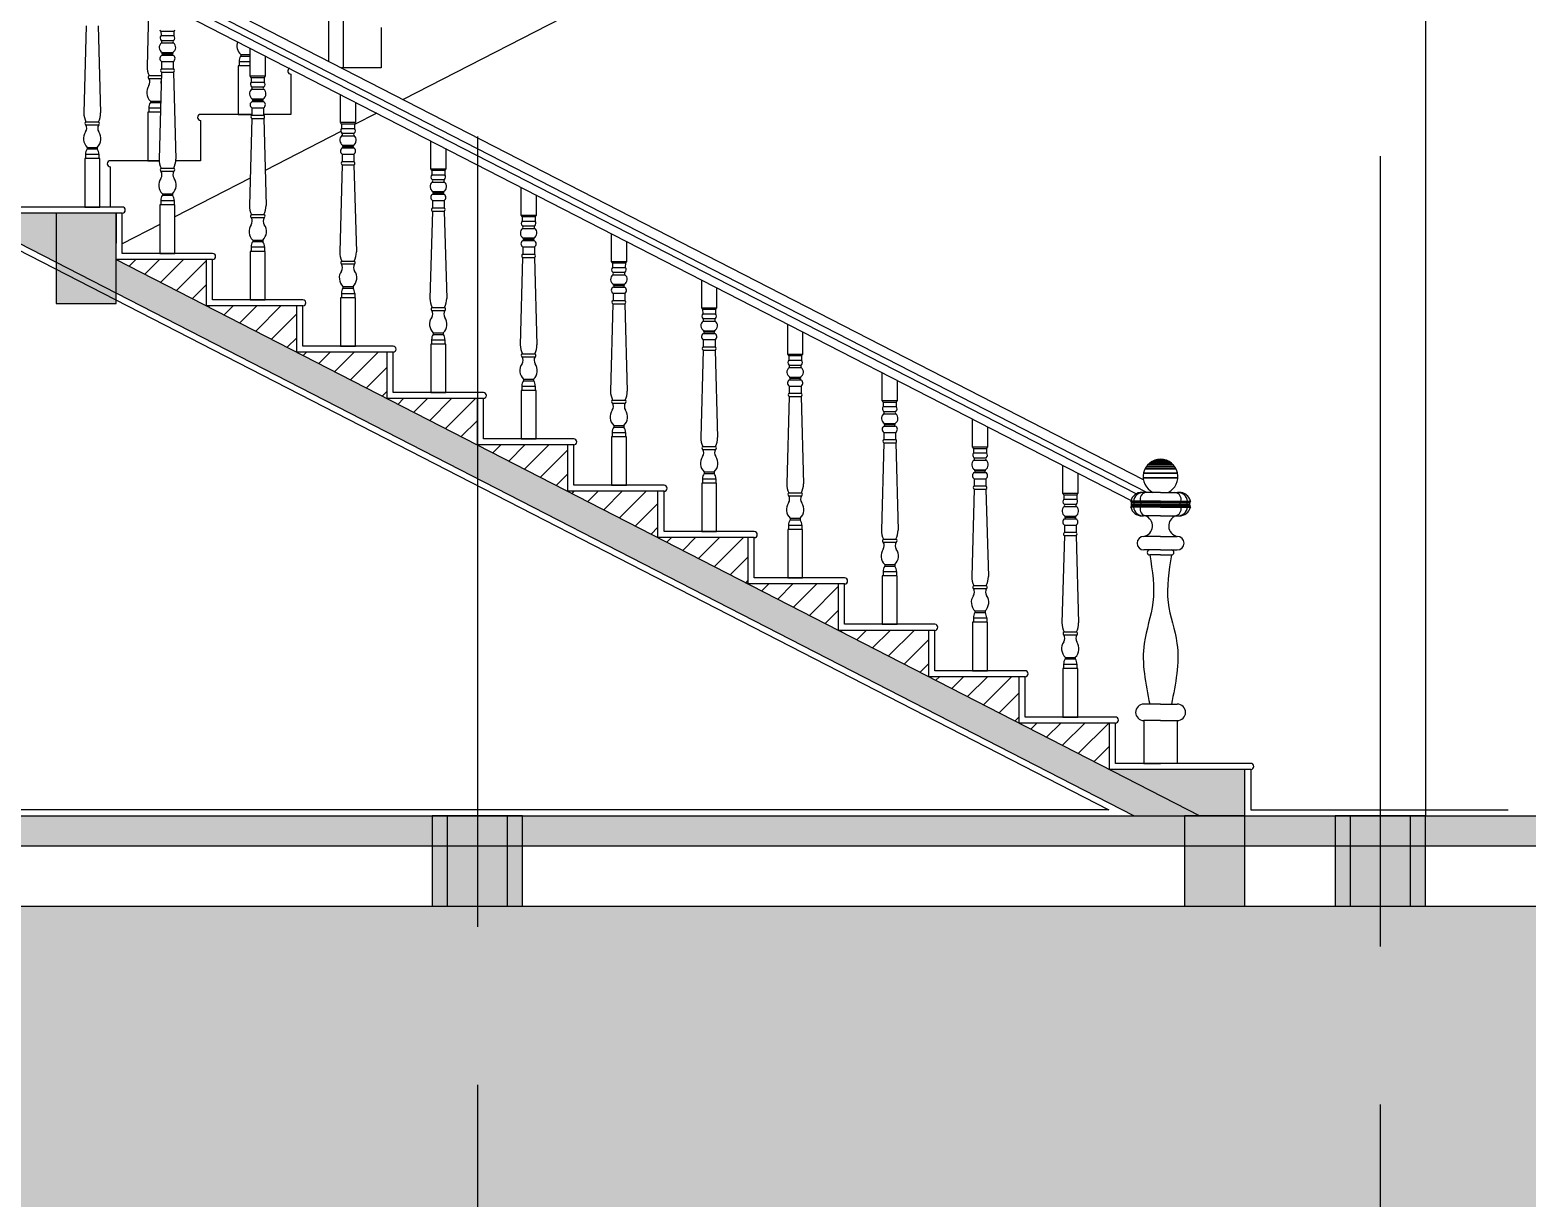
# Model space of a CAD drawing. Header units: inches. Extents: x 452443 to 881249, y 975131 to 1198310.
# Drawn here: x 748874 to 753848, y 1035241 to 1039121 of the extents above; entities that cross this region are included whole.
import ezdxf

# ---------------------------------------------------------------- set-up
doc = ezdxf.new("R2010")
doc.units = ezdxf.units.IN
doc.header["$LTSCALE"] = 3.5
doc.header["$MEASUREMENT"] = 0
doc.linetypes.add('CENTER', pattern=[2, 1.25, -0.25, 0.25, -0.25])
doc.linetypes.add('HIDDEN', pattern=[0.375, 0.25, -0.125])
for name, color, linetype in [('cot', 1, 'Continuous'), ('cotnha', 1, 'Continuous'), ('hatch', 4, 'Continuous'), ('HATCH47', 47, 'Continuous'), ('NCUAMANH', 32, 'Continuous'), ('Net thay', 140, 'Continuous'), ('Netcat', 5, 'Continuous'), ('Netthay_126', 126, 'Continuous'), ('NOI THAT', 42, 'Continuous'), ('Truc', 252, 'Continuous')]:
    doc.layers.add(name, color=color, linetype=linetype)

# ---------------------------------------------------------------- blocks, each defined once
blk = doc.blocks.new('dgrrrerertu6yu')
at = {"ltscale": 3}
blk.add_arc((-15.8, 565.3), 50, 295.8419, 244.1581, dxfattribs=at)
at = {"layer": 'HATCH47', "ltscale": 200}
for p, q in [((15.2, 604.6), (-46.7, 604.6)), ((-46.7, 604.6), (15.2, 604.6)), ((10.9, 607.6), (-42.5, 607.6)), ((-42.5, 607.6), (10.9, 607.6)), ((6.4, 610.2), (-37.9, 610.2)), ((-37.9, 610.2), (6.4, 610.2)), ((1.3, 612.3), (-32.9, 612.3)), ((-32.9, 612.3), (1.3, 612.3)), ((34.1, 561.8), (-65.7, 561.8)), ((-65.7, 561.8), (34.2, 561.8)), ((33.1, 575.9), (-64.6, 575.9)), ((-64.6, 575.9), (33.1, 575.9)), ((29.1, 587.5), (-60.6, 587.5)), ((-60.6, 587.5), (29.1, 587.5)), ((25.3, 593.9), (-56.8, 593.9)), ((-56.8, 593.9), (25.3, 593.9)), ((21.2, 599), (-52.7, 599)), ((-52.7, 599), (21.2, 599)), ((-15.8, 494.9), (-101.7, 494.9)), ((-15.8, 478), (-101.7, 478)), ((-15.8, 493.7), (-101, 493.7)), ((-15.8, 480.2), (-100.4, 480.2)), ((-15.8, 491.4), (-99.9, 491.4)), ((-15.8, 483.6), (-99.3, 483.6)), ((-15.8, 486.6), (-99, 486.6)), ((-15.8, 494.9), (70.2, 494.9)), ((-15.8, 493.7), (69.5, 493.7)), ((-15.8, 491.4), (68.3, 491.4)), ((-15.8, 486.6), (67.5, 486.6)), ((-15.8, 483.6), (67.8, 483.6)), ((-15.8, 480.2), (68.9, 480.2)), ((-15.8, 478), (70.2, 478))]:
    blk.add_line(p, q, dxfattribs=at)
at = {"layer": 'Netthay_126', "ltscale": 200}
for p, q in [((-15.8, 520.3), (-68.9, 520.3)), ((-15.8, 520.3), (37.4, 520.3)), ((-15.8, 452.5), (-68.9, 452.5)), ((-15.8, 452.5), (37.4, 452.5)), ((-15.8, 393.7), (-63.9, 393.7)), ((-15.8, 393.7), (32.3, 393.7)), ((-15.8, 354.8), (-63.9, 354.8)), ((-15.8, 354.8), (32.3, 354.8)), ((-15.8, 340.4), (-46.9, 340.4)), ((-15.8, 340.4), (15.4, 340.4)), ((-15.8, -88.6), (-63.9, -88.6)), ((-15.8, -88.6), (32.3, -88.6)), ((-15.8, -135.7), (-63.9, -135.7)), ((-63.9, -135.7), (-63.9, -258.8)), ((-15.8, -135.7), (32.3, -135.7)), ((32.3, -135.7), (32.3, -258.8)), ((-63.9, -258.8), (-15.8, -258.8)), ((32.3, -258.8), (-15.8, -258.8))]:
    blk.add_line(p, q, dxfattribs=at)
for centre, radius, start, end in [((-68.9, 486.4), 33.9, 90, 165.5225), ((-64.5, 490.8), 29.5, 90.8629, 171.9705), ((-55, 500.5), 19.9, 96.5647, 196.4694), ((23.4, 500.5), 19.9, 343.5306, 83.4353), ((32.9, 490.8), 29.5, 8.0295, 89.1371), ((37.4, 486.4), 33.9, 14.4775, 90), ((-113.4, 486.4), 14.4, 324.0483, 35.9517), ((-68.9, 486.4), 33.9, 194.4775, 270), ((-105.4, 486.4), 14.4, 324.0483, 35.9517), ((-64.5, 482.1), 29.5, 188.0295, 269.1371), ((-55, 472.3), 19.9, 163.5306, 263.4353), ((-85.7, 486.4), 14.4, 324.0483, 35.9517), ((23.4, 472.3), 19.9, 276.5647, 16.4694), ((32.9, 482.1), 29.5, 270.8629, 351.9705), ((37.4, 486.4), 33.9, 270, 345.5225), ((54.2, 486.4), 14.4, 144.0483, 215.9517), ((73.9, 486.4), 14.4, 144.0483, 215.9517), ((81.9, 486.4), 14.4, 144.0483, 215.9517), ((-69.5, 423.7), 30.5, 280.6187, 71.4336), ((38, 423.7), 30.5, 108.5664, 259.3813), ((-63.9, 374.2), 19.5, 90, 270), ((32.3, 374.2), 19.5, 270, 90), ((-46.9, 347.6), 7.17, 90, 270), ((15.4, 347.6), 7.17, 270, 90), ((-63.9, -112.1), 23.6, 90, 270), ((32.3, -112.1), 23.6, 270, 90)]:
    blk.add_arc(centre, radius, start, end, dxfattribs=at)
for points in [[(-46.9, 340.4), (-37.6, 203.9), (-62.9, 86.2), (-46.9, -88.6)], [(15.4, 340.4), (6.1, 203.9), (31.3, 86.2), (15.4, -88.6)]]:
    blk.add_spline(points, degree=3, dxfattribs=at)

msp = doc.modelspace()

# ---------------------------------------------------------------- hatches: boundary and pattern name
at = {"layer": 'cot'}
h = msp.add_hatch(color=256, dxfattribs=at)
h.dxf.hatch_style = 1
h.paths.add_polyline_path([(749160.5, 1049959.4), (747660.5, 1049959.4), (747660.5, 1049859.4), (748833.7, 1049859.4), (752760.5, 1047595), (752760.5, 1047710.4), (749160.5, 1049786.4)])
h.paths.add_polyline_path([(749160.5, 1045916.4), (748253.9, 1045916.4), (748253.9, 1045816.4), (748840.6, 1045816.4), (752760.5, 1044000.2), (752760.5, 1044110.4), (749160.5, 1045778.4)])
h.paths.add_polyline_path([(748253.9, 1045916.4), (747660.5, 1045916.4), (747660.5, 1045816.4), (748253.9, 1045816.4)])
h.paths.add_polyline_path([(749160.5, 1042316.4), (748513.6, 1042316.4), (748513.6, 1042216.4), (748840.6, 1042216.4), (752760.5, 1040400.2), (752760.5, 1040401.8), (752760.5, 1040510.4), (749160.5, 1042178.4)])
h.paths.add_polyline_path([(748513.6, 1042316.4), (747660.5, 1042316.4), (747660.5, 1042216.4), (748513.6, 1042216.4)])
h.paths.add_polyline_path([(749160.5, 1038512.4), (748253.9, 1038512.4), (748253.9, 1038412.4), (748836.3, 1038412.4), (752541.5, 1036510.4), (752760.5, 1036510.4), (749160.5, 1038358.4)])
h = msp.add_hatch(color=256, dxfattribs=at)
h.dxf.hatch_style = 1
h.paths.add_polyline_path([(749160.5, 1038512.4), (748960.5, 1038512.4), (748960.5, 1038212.4), (749160.5, 1038212.4)])
h = msp.add_hatch(color=256, dxfattribs=at)
h.dxf.hatch_style = 1
h.paths.add_polyline_path([(752910.5, 1036664.4), (752460.5, 1036664.4), (752760.5, 1036510.4), (752910.5, 1036510.4)])
h = msp.add_hatch(color=256, dxfattribs=at)
h.dxf.hatch_style = 1
h.paths.add_polyline_path([(752860.5, 1036510.4), (749260.5, 1036510.4), (749260.5, 1036410.4), (752860.5, 1036410.4)])
h.paths.add_polyline_path([(755360.5, 1036510.4), (752860.5, 1036510.4), (752860.5, 1036410.4), (755360.5, 1036410.4)])
h.paths.add_polyline_path([(759160.5, 1036510.4), (755360.5, 1036510.4), (755360.5, 1036410.4), (759160.5, 1036410.4)])
h.paths.add_polyline_path([(763060.5, 1036510.4), (759160.5, 1036510.4), (759160.5, 1036410.4), (763060.5, 1036410.4)])
h.paths.add_polyline_path([(766160.5, 1036510.4), (763060.5, 1036510.4), (763060.5, 1036410.4), (766160.5, 1036410.4)])
h.paths.add_polyline_path([(768860.5, 1036410.4), (768860.5, 1036510.4), (766160.5, 1036510.4), (766160.5, 1036410.4)])
h.paths.add_polyline_path([(747660.5, 1036510.4), (747660.5, 1036410.4), (749260.5, 1036410.4), (749260.5, 1036510.4)])
h = msp.add_hatch(color=256, dxfattribs=at)
h.dxf.hatch_style = 1
h.paths.add_polyline_path([(750510.5, 1036510.4), (750210.5, 1036510.4), (750210.5, 1036210.4), (750510.5, 1036210.4)])
h = msp.add_hatch(color=256, dxfattribs=at)
h.dxf.hatch_style = 1
h.paths.add_polyline_path([(750460.5, 1036510.4), (750260.5, 1036510.4), (750260.5, 1036210.4), (750460.5, 1036210.4)])
h = msp.add_hatch(color=256, dxfattribs=at)
h.dxf.hatch_style = 1
h.paths.add_polyline_path([(750460.5, 1036510.4), (750260.5, 1036510.4), (750260.5, 1036210.4), (750460.5, 1036210.4)])
h = msp.add_hatch(color=256, dxfattribs=at)
h.dxf.hatch_style = 1
h.paths.add_polyline_path([(752910.5, 1036510.4), (752710.5, 1036510.4), (752710.5, 1036210.4), (752910.5, 1036210.4)])
h = msp.add_hatch(color=256, dxfattribs=at)
h.dxf.hatch_style = 1
h.paths.add_polyline_path([(753510.5, 1036510.4), (753210.5, 1036510.4), (753210.5, 1036210.4), (753510.5, 1036210.4)])
h = msp.add_hatch(color=256, dxfattribs=at)
h.dxf.hatch_style = 1
h.paths.add_polyline_path([(753460.5, 1036510.4), (753260.5, 1036510.4), (753260.5, 1036210.4), (753460.5, 1036210.4)])
h = msp.add_hatch(color=256, dxfattribs=at)
h.dxf.hatch_style = 1
h.paths.add_polyline_path([(753460.5, 1036510.4), (753260.5, 1036510.4), (753260.5, 1036210.4), (753460.5, 1036210.4)])
at = {"layer": 'hatch'}
h = msp.add_hatch(dxfattribs=at)
h.set_pattern_fill('ANSI31', color=256, scale=450)
h.set_pattern_definition([(45, (746385.69, 1044110.4), (-39.77476, 39.77476), [])])
h.paths.add_polyline_path([(752460.5, 1036818.4), (752160.5, 1036818.4), (752460.5, 1036664.4)])
h.paths.add_polyline_path([(752160.5, 1036972.4), (751860.5, 1036972.4), (752160.5, 1036818.4)])
h.paths.add_polyline_path([(751860.5, 1037126.4), (751560.5, 1037126.4), (751860.5, 1036972.4)])
h.paths.add_polyline_path([(751560.5, 1037280.4), (751260.5, 1037280.4), (751560.5, 1037126.4)])
h.paths.add_polyline_path([(751260.5, 1037434.4), (750960.5, 1037434.4), (751260.5, 1037280.4)])
h.paths.add_polyline_path([(750960.5, 1037588.4), (750660.5, 1037588.4), (750960.5, 1037434.4)])
h.paths.add_polyline_path([(750660.5, 1037742.4), (750360.5, 1037742.4), (750660.5, 1037588.4)])
h.paths.add_polyline_path([(750360.5, 1037896.4), (750060.5, 1037896.4), (750360.5, 1037742.4)])
h.paths.add_polyline_path([(750060.5, 1038050.4), (749760.5, 1038050.4), (750060.5, 1037896.4)])
h.paths.add_polyline_path([(749760.5, 1038204.4), (749460.5, 1038204.4), (749760.5, 1038050.4)])
h.paths.add_polyline_path([(749460.5, 1038358.4), (749160.5, 1038358.4), (749460.5, 1038204.4)])
h = msp.add_hatch(dxfattribs=at)
h.set_pattern_fill('AR-SAND', color=256, scale=7)
h.set_pattern_definition([(37.5, (687209.96, 926872.92), (-11.2002, 342.58927), [0, -270.256, 0, -302.26, 0, -288.925]), (7.5, (687209.96, 926872.92), (314.6663, 501.7776), [0, -145.796, 0, -243.586, 0, -93.345]), (327.5, (686991.26, 926872.92), (553.69466, 1.006), [0, -88.9, 0, -320.04, 0, -417.83]), (317.5, (686991.26, 926872.9), (534.4895, 156.0505), [0, -44.45, 0, -209.804, 0, -240.03])])
h.paths.add_polyline_path([(747560.5, 1036210.4), (747560.5, 1035160.4), (768760.5, 1035160.4), (768760.5, 1036210.4)])

# ---------------------------------------------------------------- linework, layer by layer
at = {"layer": 'cot'}
msp.add_line((752780.5, 1036510.4), (752760.5, 1036510.4), dxfattribs=at)
for points in [[(748960.5, 1038212.4), (749160.5, 1038212.4), (749160.5, 1038512.4), (748960.5, 1038512.4)], [(750210.5, 1036210.4), (750510.5, 1036210.4), (750510.5, 1036510.4), (750210.5, 1036510.4)], [(750260.5, 1036210.4), (750460.5, 1036210.4), (750460.5, 1036510.4), (750260.5, 1036510.4)], [(750260.5, 1036210.4), (750460.5, 1036210.4), (750460.5, 1036510.4), (750260.5, 1036510.4)], [(752710.5, 1036210.4), (752910.5, 1036210.4), (752910.5, 1036510.4), (752710.5, 1036510.4)], [(753210.5, 1036210.4), (753510.5, 1036210.4), (753510.5, 1036510.4), (753210.5, 1036510.4)], [(753260.5, 1036210.4), (753460.5, 1036210.4), (753460.5, 1036510.4), (753260.5, 1036510.4)], [(753260.5, 1036210.4), (753460.5, 1036210.4), (753460.5, 1036510.4), (753260.5, 1036510.4)]]:
    msp.add_lwpolyline(points, close=True, dxfattribs=at)
for points in [[(747560.5, 1036510.4), (768660.5, 1036510.4)], [(747560.5, 1036410.4), (768660.5, 1036410.4)]]:
    msp.add_lwpolyline(points, dxfattribs=at)
at = {"layer": 'cotnha'}
msp.add_lwpolyline([(749160.5, 1038512.4), (749160.5, 1038412.4)], dxfattribs=at)
at = {"layer": 'hatch'}
for points in [[(752584.9, 1037584.8), (749042.2, 1039403.4)], [(752549.3, 1037579.5), (749047.8, 1039376.9)]]:
    msp.add_lwpolyline(points, dxfattribs=at)
at = {"layer": 'NCUAMANH'}
for p, q in [((749269.2, 1039232.9), (749262.8, 1038999.2)), ((749060.8, 1039134.9), (749052.8, 1038845.2)), ((749100.3, 1039134.9), (749108.3, 1038845.2)), ((749308.9, 1039116.9), (749309.2, 1039101.8)), ((749308.9, 1039116.9), (749352.1, 1039116.9)), ((749309.2, 1039101.8), (749351.9, 1039101.8)), ((749352.1, 1039116.9), (749351.9, 1039101.8)), ((749310, 1039085.8), (749351.1, 1039085.8)), ((749310.3, 1039077.6), (749350.8, 1039077.6)), ((749311.1, 1039016), (749350, 1039016)), ((749311.1, 1039016), (749311.1, 1038992)), ((749312.1, 1039036.9), (749348.9, 1039036.9)), ((749312.7, 1039045.8), (749348.3, 1039045.8)), ((749313.3, 1039041.8), (749347.7, 1039041.8)), ((749350, 1039016), (749350, 1038992)), ((749568.4, 1039015.8), (749568.4, 1039001.3)), ((749568.4, 1039015.8), (749605.7, 1039015.8)), ((749573.8, 1039038.7), (749573.8, 1039033.5)), ((749573.8, 1039038.7), (749605.7, 1039038.7)), ((749573.8, 1039033.5), (749605.7, 1039033.5)), ((749269, 1038959.4), (749310.2, 1038959.4)), ((749269.8, 1038969.2), (749310.5, 1038969.2)), ((749310.8, 1038980.9), (749302.8, 1038691.2)), ((749310.8, 1038980.9), (749350.3, 1038980.9)), ((749311.1, 1038992), (749350, 1038992)), ((749350.3, 1038980.9), (749358.3, 1038691.2)), ((749608.9, 1038962.9), (749609.2, 1038947.8)), ((749608.9, 1038962.9), (749652.1, 1038962.9)), ((749652.1, 1038962.9), (749651.9, 1038947.8)), ((749609.2, 1038947.8), (749651.9, 1038947.8)), ((749610, 1038931.8), (749651.1, 1038931.8)), ((749610.3, 1038923.6), (749650.8, 1038923.6)), ((749268.4, 1038861.8), (749268.4, 1038847.3)), ((749268.4, 1038861.8), (749307.5, 1038861.8)), ((749273.8, 1038884.7), (749273.8, 1038879.5)), ((749273.8, 1038884.7), (749307.2, 1038884.7)), ((749273.8, 1038879.5), (749307.2, 1038879.5)), ((749307.2, 1038884.7), (749307.2, 1038879.5)), ((749611.1, 1038862), (749650, 1038862)), ((749611.1, 1038862), (749611.1, 1038838)), ((749612.1, 1038882.9), (749648.9, 1038882.9)), ((749612.7, 1038891.8), (749648.3, 1038891.8)), ((749613.3, 1038887.8), (749647.7, 1038887.8)), ((749650, 1038862), (749650, 1038838)), ((749059, 1038805.4), (749102, 1038805.4)), ((749059.8, 1038815.2), (749101.3, 1038815.2)), ((749610.8, 1038826.9), (749602.8, 1038537.2)), ((749610.8, 1038826.9), (749650.3, 1038826.9)), ((749611.1, 1038838), (749650, 1038838)), ((749650.3, 1038826.9), (749658.3, 1038537.2)), ((749908.9, 1038808.9), (749909.2, 1038793.8)), ((749908.9, 1038808.9), (749952.1, 1038808.9)), ((749952.1, 1038808.9), (749951.9, 1038793.8)), ((749909.2, 1038793.8), (749951.9, 1038793.8)), ((749910, 1038777.8), (749951.1, 1038777.8)), ((749910.3, 1038769.6), (749950.8, 1038769.6)), ((749058.4, 1038707.8), (749058.4, 1038693.3)), ((749058.4, 1038707.8), (749102.7, 1038707.8)), ((749063.8, 1038730.7), (749063.8, 1038725.5)), ((749063.8, 1038730.7), (749097.2, 1038730.7)), ((749063.8, 1038725.5), (749097.2, 1038725.5)), ((749097.2, 1038730.7), (749097.2, 1038725.5)), ((749102.7, 1038707.8), (749102.7, 1038693.3)), ((749911.1, 1038708), (749950, 1038708)), ((749911.1, 1038708), (749911.1, 1038684)), ((749912.1, 1038728.9), (749948.9, 1038728.9)), ((749912.7, 1038737.8), (749948.3, 1038737.8)), ((749913.3, 1038733.8), (749947.7, 1038733.8)), ((749950, 1038708), (749950, 1038684)), ((749309, 1038651.4), (749352, 1038651.4)), ((749309.8, 1038661.2), (749351.3, 1038661.2)), ((749910.8, 1038672.9), (749902.8, 1038383.2)), ((749910.8, 1038672.9), (749950.3, 1038672.9)), ((749911.1, 1038684), (749950, 1038684)), ((749950.3, 1038672.9), (749958.3, 1038383.2)), ((750208.9, 1038654.9), (750209.2, 1038639.8)), ((750208.9, 1038654.9), (750252.1, 1038654.9)), ((750252.1, 1038654.9), (750251.9, 1038639.8)), ((750209.2, 1038639.8), (750251.9, 1038639.8)), ((750210, 1038623.8), (750251.1, 1038623.8)), ((750210.3, 1038615.6), (750250.8, 1038615.6)), ((749308.4, 1038553.8), (749308.4, 1038539.3)), ((749308.4, 1038553.8), (749352.7, 1038553.8)), ((749313.8, 1038576.7), (749313.8, 1038571.5)), ((749313.8, 1038576.7), (749347.2, 1038576.7)), ((749313.8, 1038571.5), (749347.2, 1038571.5)), ((749347.2, 1038576.7), (749347.2, 1038571.5)), ((749352.7, 1038553.8), (749352.7, 1038539.3)), ((750211.1, 1038554), (750250, 1038554)), ((750211.1, 1038554), (750211.1, 1038530)), ((750212.1, 1038574.9), (750248.9, 1038574.9)), ((750212.7, 1038583.8), (750248.3, 1038583.8)), ((750213.3, 1038579.8), (750247.7, 1038579.8)), ((750250, 1038554), (750250, 1038530)), ((749609.8, 1038507.2), (749651.3, 1038507.2)), ((750210.8, 1038518.9), (750202.8, 1038229.2)), ((750210.8, 1038518.9), (750250.3, 1038518.9)), ((750211.1, 1038530), (750250, 1038530)), ((750250.3, 1038518.9), (750258.3, 1038229.2)), ((749609, 1038497.4), (749652, 1038497.4)), ((750508.9, 1038500.9), (750509.2, 1038485.8)), ((750508.9, 1038500.9), (750552.1, 1038500.9)), ((750509.2, 1038485.8), (750551.9, 1038485.8)), ((750510, 1038469.8), (750551.1, 1038469.8)), ((750510.3, 1038461.6), (750550.8, 1038461.6)), ((750552.1, 1038500.9), (750551.9, 1038485.8)), ((749613.8, 1038422.7), (749613.8, 1038417.5)), ((749613.8, 1038422.7), (749647.2, 1038422.7)), ((749613.8, 1038417.5), (749647.2, 1038417.5)), ((749647.2, 1038422.7), (749647.2, 1038417.5)), ((750512.1, 1038420.9), (750548.9, 1038420.9)), ((750512.7, 1038429.8), (750548.3, 1038429.8)), ((750513.3, 1038425.8), (750547.7, 1038425.8)), ((749608.4, 1038399.8), (749608.4, 1038385.3)), ((749608.4, 1038399.8), (749652.7, 1038399.8)), ((749652.7, 1038399.8), (749652.7, 1038385.3)), ((749909.8, 1038353.2), (749951.3, 1038353.2)), ((750510.8, 1038364.9), (750502.8, 1038075.2)), ((750510.8, 1038364.9), (750550.3, 1038364.9)), ((750511.1, 1038400), (750550, 1038400)), ((750511.1, 1038400), (750511.1, 1038376)), ((750511.1, 1038376), (750550, 1038376)), ((750550, 1038400), (750550, 1038376)), ((750550.3, 1038364.9), (750558.3, 1038075.2)), ((749909, 1038343.4), (749952, 1038343.4)), ((750808.9, 1038346.9), (750809.2, 1038331.8)), ((750808.9, 1038346.9), (750852.1, 1038346.9)), ((750809.2, 1038331.8), (750851.9, 1038331.8)), ((750810, 1038315.8), (750851.1, 1038315.8)), ((750810.3, 1038307.6), (750850.8, 1038307.6)), ((750852.1, 1038346.9), (750851.9, 1038331.8)), ((749913.8, 1038268.7), (749913.8, 1038263.5)), ((749913.8, 1038268.7), (749947.2, 1038268.7)), ((749913.8, 1038263.5), (749947.2, 1038263.5)), ((749947.2, 1038268.7), (749947.2, 1038263.5)), ((750812.1, 1038266.9), (750848.9, 1038266.9)), ((750812.7, 1038275.8), (750848.3, 1038275.8)), ((750813.3, 1038271.8), (750847.7, 1038271.8)), ((749908.4, 1038245.8), (749908.4, 1038231.3)), ((749908.4, 1038245.8), (749952.7, 1038245.8)), ((749952.7, 1038245.8), (749952.7, 1038231.3)), ((750810.8, 1038210.9), (750802.8, 1037921.2)), ((750810.8, 1038210.9), (750850.3, 1038210.9)), ((750811.1, 1038246), (750850, 1038246)), ((750811.1, 1038246), (750811.1, 1038222)), ((750811.1, 1038222), (750850, 1038222)), ((750850, 1038246), (750850, 1038222)), ((750850.3, 1038210.9), (750858.3, 1037921.2)), ((750209, 1038189.4), (750252, 1038189.4)), ((750209.8, 1038199.2), (750251.3, 1038199.2)), ((751108.9, 1038192.9), (751109.2, 1038177.8)), ((751108.9, 1038192.9), (751152.1, 1038192.9)), ((751109.2, 1038177.8), (751151.9, 1038177.8)), ((751110, 1038161.8), (751151.1, 1038161.8)), ((751110.3, 1038153.6), (751150.8, 1038153.6)), ((751152.1, 1038192.9), (751151.9, 1038177.8)), ((750213.8, 1038114.7), (750213.8, 1038109.5)), ((750213.8, 1038114.7), (750247.2, 1038114.7)), ((750213.8, 1038109.5), (750247.2, 1038109.5)), ((750247.2, 1038114.7), (750247.2, 1038109.5)), ((751112.1, 1038112.9), (751148.9, 1038112.9)), ((751112.7, 1038121.8), (751148.3, 1038121.8)), ((751113.3, 1038117.8), (751147.7, 1038117.8)), ((750208.4, 1038091.8), (750208.4, 1038077.3)), ((750208.4, 1038091.8), (750252.7, 1038091.8)), ((750252.7, 1038091.8), (750252.7, 1038077.3)), ((751110.8, 1038056.9), (751102.8, 1037767.2)), ((751110.8, 1038056.9), (751150.3, 1038056.9)), ((751111.1, 1038092), (751150, 1038092)), ((751111.1, 1038092), (751111.1, 1038068)), ((751111.1, 1038068), (751150, 1038068)), ((751150, 1038092), (751150, 1038068)), ((751150.3, 1038056.9), (751158.3, 1037767.2)), ((750509, 1038035.4), (750552, 1038035.4)), ((750509.8, 1038045.2), (750551.3, 1038045.2)), ((751394.7, 1038038.9), (751394.9, 1038023.8)), ((751394.7, 1038038.9), (751437.8, 1038038.9)), ((751394.9, 1038023.8), (751437.6, 1038023.8)), ((751395.7, 1038007.8), (751436.8, 1038007.8)), ((751437.8, 1038038.9), (751437.6, 1038023.8)), ((750513.8, 1037960.7), (750513.8, 1037955.5)), ((750513.8, 1037960.7), (750547.2, 1037960.7)), ((750513.8, 1037955.5), (750547.2, 1037955.5)), ((750547.2, 1037960.7), (750547.2, 1037955.5)), ((751396, 1037999.6), (751436.5, 1037999.6)), ((751397.8, 1037958.9), (751434.7, 1037958.9)), ((751398.5, 1037967.8), (751434, 1037967.8)), ((751399, 1037963.8), (751433.5, 1037963.8)), ((750508.4, 1037937.8), (750508.4, 1037923.3)), ((750508.4, 1037937.8), (750552.7, 1037937.8)), ((750552.7, 1037937.8), (750552.7, 1037923.3)), ((751396.8, 1037938), (751435.7, 1037938)), ((751396.8, 1037938), (751396.8, 1037914)), ((751396.8, 1037914), (751435.7, 1037914)), ((751435.7, 1037938), (751435.7, 1037914)), ((750809, 1037881.4), (750852, 1037881.4)), ((750809.8, 1037891.2), (750851.3, 1037891.2)), ((751396.5, 1037902.9), (751388.5, 1037613.2)), ((751396.5, 1037902.9), (751436, 1037902.9)), ((751436, 1037902.9), (751444, 1037613.2)), ((751708.9, 1037884.9), (751709.2, 1037869.8)), ((751708.9, 1037884.9), (751752.1, 1037884.9)), ((751709.2, 1037869.8), (751751.9, 1037869.8)), ((751752.1, 1037884.9), (751751.9, 1037869.8)), ((750813.8, 1037806.7), (750813.8, 1037801.5)), ((750813.8, 1037806.7), (750847.2, 1037806.7)), ((750847.2, 1037806.7), (750847.2, 1037801.5)), ((751710, 1037853.8), (751751.1, 1037853.8)), ((751710.3, 1037845.6), (751750.8, 1037845.6)), ((751712.1, 1037804.9), (751748.9, 1037804.9)), ((751712.7, 1037813.8), (751748.3, 1037813.8)), ((751713.3, 1037809.8), (751747.7, 1037809.8)), ((750808.4, 1037783.8), (750808.4, 1037769.3)), ((750808.4, 1037783.8), (750852.7, 1037783.8)), ((750813.8, 1037801.5), (750847.2, 1037801.5)), ((750852.7, 1037783.8), (750852.7, 1037769.3)), ((751711.1, 1037784), (751750, 1037784)), ((751711.1, 1037784), (751711.1, 1037760)), ((751711.1, 1037760), (751750, 1037760)), ((751750, 1037784), (751750, 1037760)), ((751109, 1037727.4), (751152, 1037727.4)), ((751109.8, 1037737.2), (751151.3, 1037737.2)), ((751710.8, 1037748.9), (751702.8, 1037459.2)), ((751710.8, 1037748.9), (751750.3, 1037748.9)), ((751750.3, 1037748.9), (751758.3, 1037459.2)), ((752008.9, 1037730.9), (752009.2, 1037715.8)), ((752008.9, 1037730.9), (752052.1, 1037730.9)), ((752009.2, 1037715.8), (752051.9, 1037715.8)), ((752052.1, 1037730.9), (752051.9, 1037715.8)), ((752010, 1037699.8), (752051.1, 1037699.8)), ((752010.3, 1037691.6), (752050.8, 1037691.6)), ((752012.7, 1037659.8), (752048.3, 1037659.8)), ((752013.3, 1037655.8), (752047.7, 1037655.8)), ((751108.4, 1037629.8), (751108.4, 1037615.3)), ((751108.4, 1037629.8), (751152.7, 1037629.8)), ((751113.8, 1037652.7), (751113.8, 1037647.5)), ((751113.8, 1037652.7), (751147.2, 1037652.7)), ((751113.8, 1037647.5), (751147.2, 1037647.5)), ((751147.2, 1037652.7), (751147.2, 1037647.5)), ((751152.7, 1037629.8), (751152.7, 1037615.3)), ((752011.1, 1037630), (752050, 1037630)), ((752011.1, 1037630), (752011.1, 1037606)), ((752011.1, 1037606), (752050, 1037606)), ((752012.1, 1037650.9), (752048.9, 1037650.9)), ((752050, 1037630), (752050, 1037606)), ((751394.8, 1037573.4), (751437.7, 1037573.4)), ((751395.5, 1037583.2), (751437, 1037583.2)), ((752010.8, 1037594.9), (752002.8, 1037305.2)), ((752010.8, 1037594.9), (752050.3, 1037594.9)), ((752050.3, 1037594.9), (752058.3, 1037305.2)), ((752308.9, 1037576.9), (752309.2, 1037561.8)), ((752308.9, 1037576.9), (752352.1, 1037576.9)), ((752309.2, 1037561.8), (752351.9, 1037561.8)), ((752352.1, 1037576.9), (752351.9, 1037561.8)), ((752310, 1037545.8), (752351.1, 1037545.8)), ((752310.3, 1037537.6), (752350.8, 1037537.6)), ((751394.1, 1037475.8), (751394.1, 1037461.3)), ((751394.1, 1037475.8), (751438.4, 1037475.8)), ((751399.5, 1037498.7), (751399.5, 1037493.5)), ((751399.5, 1037498.7), (751433, 1037498.7)), ((751399.5, 1037493.5), (751433, 1037493.5)), ((751433, 1037498.7), (751433, 1037493.5)), ((751438.4, 1037475.8), (751438.4, 1037461.3)), ((752311.1, 1037476), (752350, 1037476)), ((752311.1, 1037476), (752311.1, 1037452)), ((752312.1, 1037496.9), (752348.9, 1037496.9)), ((752312.7, 1037505.8), (752348.3, 1037505.8)), ((752313.3, 1037501.8), (752347.7, 1037501.8)), ((752350, 1037476), (752350, 1037452)), ((751709, 1037419.4), (751752, 1037419.4)), ((751709.8, 1037429.2), (751751.3, 1037429.2)), ((752310.8, 1037440.9), (752302.8, 1037151.2)), ((752310.8, 1037440.9), (752350.3, 1037440.9)), ((752311.1, 1037452), (752350, 1037452)), ((752350.3, 1037440.9), (752358.3, 1037151.2)), ((751708.4, 1037321.8), (751708.4, 1037307.3)), ((751708.4, 1037321.8), (751752.7, 1037321.8)), ((751713.8, 1037344.7), (751713.8, 1037339.5)), ((751713.8, 1037344.7), (751747.2, 1037344.7)), ((751713.8, 1037339.5), (751747.2, 1037339.5)), ((751747.2, 1037344.7), (751747.2, 1037339.5)), ((751752.7, 1037321.8), (751752.7, 1037307.3)), ((752009, 1037265.4), (752052, 1037265.4)), ((752009.8, 1037275.2), (752051.3, 1037275.2)), ((752008.4, 1037167.8), (752008.4, 1037153.3)), ((752008.4, 1037167.8), (752052.7, 1037167.8)), ((752013.8, 1037190.7), (752013.8, 1037185.5)), ((752013.8, 1037190.7), (752047.2, 1037190.7)), ((752013.8, 1037185.5), (752047.2, 1037185.5)), ((752047.2, 1037190.7), (752047.2, 1037185.5)), ((752052.7, 1037167.8), (752052.7, 1037153.3)), ((752309, 1037111.4), (752352, 1037111.4)), ((752309.8, 1037121.2), (752351.3, 1037121.2)), ((752308.4, 1037013.8), (752308.4, 1036999.3)), ((752308.4, 1037013.8), (752352.7, 1037013.8)), ((752313.8, 1037036.7), (752313.8, 1037031.5)), ((752313.8, 1037036.7), (752347.2, 1037036.7)), ((752313.8, 1037031.5), (752347.2, 1037031.5)), ((752347.2, 1037036.7), (752347.2, 1037031.5)), ((752352.7, 1037013.8), (752352.7, 1036999.3))]:
    msp.add_line(p, q, dxfattribs=at)
for points in [[(749909, 1038994.4), (749915.3, 1038994.4), (749915.3, 1039155.3), (749865.7, 1039155.3), (749865.7, 1039016.6)], [(749655.3, 1039034.7), (749655.3, 1038966.8), (749605.7, 1038966.8), (749605.7, 1039060.2)], [(749605.7, 1039001.3), (749565.7, 1039001.3), (749565.7, 1038840.4), (749611.1, 1038840.4)], [(749955.3, 1038880.7), (749955.3, 1038812.8), (749905.7, 1038812.8), (749905.7, 1038906.2)], [(749307.1, 1038847.3), (749265.7, 1038847.3), (749265.7, 1038686.4), (749302.6, 1038686.4)], [(750255.3, 1038726.7), (750255.3, 1038658.8), (750205.7, 1038658.8), (750205.7, 1038752.2)], [(750555.3, 1038572.7), (750555.3, 1038504.8), (750505.7, 1038504.8), (750505.7, 1038598.2)], [(750855.3, 1038418.7), (750855.3, 1038350.8), (750805.7, 1038350.8), (750805.7, 1038444.2)], [(751155.3, 1038264.7), (751155.3, 1038196.8), (751105.7, 1038196.8), (751105.7, 1038290.2)], [(751441, 1038118.1), (751441, 1038042.8), (751391.5, 1038042.8), (751391.5, 1038143.5)], [(751755.3, 1037956.7), (751755.3, 1037888.8), (751705.7, 1037888.8), (751705.7, 1037982.2)], [(752055.3, 1037802.7), (752055.3, 1037734.8), (752005.7, 1037734.8), (752005.7, 1037828.2)], [(752355.3, 1037648.7), (752355.3, 1037580.8), (752305.7, 1037580.8), (752305.7, 1037674.2)]]:
    msp.add_lwpolyline(points, dxfattribs=at)
for points in [[(749055.7, 1038532.4), (749105.3, 1038532.4), (749105.3, 1038693.3), (749055.7, 1038693.3)], [(749305.7, 1038378.4), (749355.3, 1038378.4), (749355.3, 1038539.3), (749305.7, 1038539.3)], [(749605.7, 1038224.4), (749655.3, 1038224.4), (749655.3, 1038385.3), (749605.7, 1038385.3)], [(749905.7, 1038070.4), (749955.3, 1038070.4), (749955.3, 1038231.3), (749905.7, 1038231.3)], [(750205.7, 1037916.4), (750255.3, 1037916.4), (750255.3, 1038077.3), (750205.7, 1038077.3)], [(750505.7, 1037762.4), (750555.3, 1037762.4), (750555.3, 1037923.3), (750505.7, 1037923.3)], [(750805.7, 1037608.4), (750855.3, 1037608.4), (750855.3, 1037769.3), (750805.7, 1037769.3)], [(751105.7, 1037454.4), (751155.3, 1037454.4), (751155.3, 1037615.3), (751105.7, 1037615.3)], [(751391.5, 1037300.4), (751441, 1037300.4), (751441, 1037461.3), (751391.5, 1037461.3)], [(751705.7, 1037146.4), (751755.3, 1037146.4), (751755.3, 1037307.3), (751705.7, 1037307.3)], [(752005.7, 1036992.4), (752055.3, 1036992.4), (752055.3, 1037153.3), (752005.7, 1037153.3)], [(752305.7, 1036838.4), (752355.3, 1036838.4), (752355.3, 1036999.3), (752305.7, 1036999.3)]]:
    msp.add_lwpolyline(points, close=True, dxfattribs=at)
for centre, radius, start, end in [((749310.6, 1039121.5), 4.97, 188.9365, 249.7631), ((749317.1, 1039094.2), 11, 136.2147, 229.5812), ((749343.9, 1039094.2), 11, 310.4188, 43.7853), ((749350.4, 1039121.5), 4.97, 290.2369, 351.0635), ((749322.3, 1039062.6), 19.2, 128.5717, 240.3294), ((749307.1, 1039081.6), 5.12, 308.7531, 55.4978), ((749338.8, 1039062.6), 19.2, 299.6706, 51.4283), ((749354, 1039081.6), 5.12, 124.5022, 231.2469), ((749600.7, 1039067.3), 39.2, 158.6754, 226.7128), ((749327.1, 1038998.4), 64.3, 179.302, 206.9975), ((749316.9, 1039026.2), 11.7, 113.9711, 240.3321), ((749314.4, 1039044), 2.5, 132.8165, 242.9565), ((749312.1, 1039039.5), 2.59, 270.3754, 61.9725), ((749349, 1039039.5), 2.59, 118.0275, 269.6246), ((749346.6, 1039044), 2.5, 297.0435, 47.1835), ((749344.2, 1039026.2), 11.7, 299.6679, 66.0289), ((749595.9, 1039017), 27.6, 143.3108, 182.3777), ((749271.8, 1038964.1), 5.5, 112.1627, 239.3134), ((749250.6, 1038947.9), 21.7, 326.1075, 31.8431), ((749313.9, 1038986.3), 6.3, 116.5028, 240.5745), ((749330.4, 1038947.9), 21.7, 159.7545, 197.0797), ((749347.2, 1038986.3), 6.3, 299.4255, 63.4972), ((749610.6, 1038967.5), 4.97, 188.9365, 249.7631), ((749650.4, 1038967.5), 4.97, 290.2369, 351.0635), ((749300.7, 1038913.3), 39.2, 144.8495, 226.7128), ((749622.3, 1038908.6), 19.2, 128.5717, 240.3294), ((749617.1, 1038940.2), 11, 136.2147, 229.5812), ((749607.1, 1038927.6), 5.12, 308.7531, 55.4978), ((749638.8, 1038908.6), 19.2, 299.6706, 51.4283), ((749654, 1038927.6), 5.12, 124.5022, 231.2469), ((749643.9, 1038940.2), 11, 310.4188, 43.7853), ((749295.9, 1038863), 27.6, 143.3108, 182.3777), ((749280.3, 1038913.3), 39.2, 313.2872, 315.125), ((749285.1, 1038863), 27.6, 34.1626, 36.6892), ((749616.9, 1038872.2), 11.7, 113.9711, 240.3321), ((749614.4, 1038890), 2.5, 132.8165, 242.9565), ((749612.1, 1038885.5), 2.59, 270.3754, 61.9725), ((749649, 1038885.5), 2.59, 118.0275, 269.6246), ((749646.6, 1038890), 2.5, 297.0435, 47.1835), ((749644.2, 1038872.2), 11.7, 299.6679, 66.0289), ((749117.1, 1038844.4), 64.3, 179.302, 206.9975), ((749061.8, 1038810.1), 5.5, 112.1627, 239.3134), ((749040.6, 1038793.9), 21.7, 326.1075, 31.8431), ((749120.4, 1038793.9), 21.7, 148.1569, 213.8925), ((749044, 1038844.4), 64.3, 333.0025, 0.698), ((749099.2, 1038810.1), 5.5, 300.6866, 67.8373), ((749613.9, 1038832.3), 6.3, 116.5028, 240.5745), ((749647.2, 1038832.3), 6.3, 299.4255, 63.4972), ((749910.6, 1038813.5), 4.97, 188.9365, 249.7631), ((749950.4, 1038813.5), 4.97, 290.2369, 351.0635), ((749090.7, 1038759.3), 39.2, 144.8495, 226.7128), ((749070.3, 1038759.3), 39.2, 313.2872, 35.1505), ((749922.3, 1038754.6), 19.2, 128.5717, 240.3294), ((749917.1, 1038786.2), 11, 136.2147, 229.5812), ((749907.1, 1038773.6), 5.12, 308.7531, 55.4978), ((749938.8, 1038754.6), 19.2, 299.6706, 51.4283), ((749954, 1038773.6), 5.12, 124.5022, 231.2469), ((749943.9, 1038786.2), 11, 310.4188, 43.7853), ((749085.9, 1038709), 27.6, 143.3108, 182.3777), ((749075.1, 1038709), 27.6, 357.6223, 36.6892), ((749916.9, 1038718.2), 11.7, 113.9711, 240.3321), ((749914.4, 1038736), 2.5, 132.8165, 242.9565), ((749912.1, 1038731.5), 2.59, 270.3754, 61.9725), ((749949, 1038731.5), 2.59, 118.0275, 269.6246), ((749946.6, 1038736), 2.5, 297.0435, 47.1835), ((749944.2, 1038718.2), 11.7, 299.6679, 66.0289), ((749367.1, 1038690.4), 64.3, 179.302, 206.9975), ((749311.8, 1038656.1), 5.5, 112.1627, 239.3134), ((749290.6, 1038639.9), 21.7, 326.1075, 31.8431), ((749370.4, 1038639.9), 21.7, 148.1569, 213.8925), ((749294, 1038690.4), 64.3, 333.0025, 0.698), ((749349.2, 1038656.1), 5.5, 300.6866, 67.8373), ((749913.9, 1038678.3), 6.3, 116.5028, 240.5745), ((749947.2, 1038678.3), 6.3, 299.4255, 63.4972), ((750210.6, 1038659.5), 4.97, 188.9365, 249.7631), ((750250.4, 1038659.5), 4.97, 290.2369, 351.0635), ((749340.7, 1038605.3), 39.2, 144.8495, 226.7128), ((749320.3, 1038605.3), 39.2, 313.2872, 35.1505), ((750222.3, 1038600.6), 19.2, 128.5717, 240.3294), ((750217.1, 1038632.2), 11, 136.2147, 229.5812), ((750207.1, 1038619.6), 5.12, 308.7531, 55.4978), ((750238.8, 1038600.6), 19.2, 299.6706, 51.4283), ((750254, 1038619.6), 5.12, 124.5022, 231.2469), ((750243.9, 1038632.2), 11, 310.4188, 43.7853), ((749335.9, 1038555), 27.6, 143.3108, 182.3777), ((749325.1, 1038555), 27.6, 357.6223, 36.6892), ((750216.9, 1038564.2), 11.7, 113.9711, 240.3321), ((750214.4, 1038582), 2.5, 132.8165, 242.9565), ((750212.1, 1038577.5), 2.59, 270.3754, 61.9725), ((750249, 1038577.5), 2.59, 118.0275, 269.6246), ((750246.6, 1038582), 2.5, 297.0435, 47.1835), ((750244.2, 1038564.2), 11.7, 299.6679, 66.0289), ((749667.1, 1038536.4), 64.3, 179.302, 206.9975), ((749611.8, 1038502.1), 5.5, 112.1627, 239.3134), ((749594, 1038536.4), 64.3, 333.0025, 0.698), ((749649.2, 1038502.1), 5.5, 300.6866, 67.8373), ((750213.9, 1038524.3), 6.3, 116.5028, 240.5745), ((750247.2, 1038524.3), 6.3, 299.4255, 63.4972), ((750510.6, 1038505.5), 4.97, 188.9365, 249.7631), ((750550.4, 1038505.5), 4.97, 290.2369, 351.0635), ((749640.7, 1038451.3), 39.2, 144.8495, 226.7128), ((749590.6, 1038485.9), 21.7, 326.1075, 31.8431), ((749620.3, 1038451.3), 39.2, 313.2872, 35.1505), ((749670.4, 1038485.9), 21.7, 148.1569, 213.8925), ((750522.3, 1038446.6), 19.2, 128.5717, 240.3294), ((750517.1, 1038478.2), 11, 136.2147, 229.5812), ((750507.1, 1038465.6), 5.12, 308.7531, 55.4978), ((750538.8, 1038446.6), 19.2, 299.6706, 51.4283), ((750554, 1038465.6), 5.12, 124.5022, 231.2469), ((750543.9, 1038478.2), 11, 310.4188, 43.7853), ((749635.9, 1038401), 27.6, 143.3108, 182.3777), ((749625.1, 1038401), 27.6, 357.6223, 36.6892), ((750516.9, 1038410.2), 11.7, 113.9711, 240.3321), ((750514.4, 1038428), 2.5, 132.8165, 242.9565), ((750512.1, 1038423.5), 2.59, 270.3754, 61.9725), ((750549, 1038423.5), 2.59, 118.0275, 269.6246), ((750546.6, 1038428), 2.5, 297.0435, 47.1835), ((750544.2, 1038410.2), 11.7, 299.6679, 66.0289), ((749967.1, 1038382.4), 64.3, 179.302, 206.9975), ((749911.8, 1038348.1), 5.5, 112.1627, 239.3134), ((749894, 1038382.4), 64.3, 333.0025, 0.698), ((749949.2, 1038348.1), 5.5, 300.6866, 67.8373), ((750513.9, 1038370.3), 6.3, 116.5028, 240.5745), ((750547.2, 1038370.3), 6.3, 299.4255, 63.4972), ((749940.7, 1038297.3), 39.2, 144.8495, 226.7128), ((749890.6, 1038331.9), 21.7, 326.1075, 31.8431), ((749920.3, 1038297.3), 39.2, 313.2872, 35.1505), ((749970.4, 1038331.9), 21.7, 148.1569, 213.8925), ((750822.3, 1038292.6), 19.2, 128.5717, 240.3294), ((750810.6, 1038351.5), 4.97, 188.9365, 249.7631), ((750817.1, 1038324.2), 11, 136.2147, 229.5812), ((750807.1, 1038311.6), 5.12, 308.7531, 55.4978), ((750838.8, 1038292.6), 19.2, 299.6706, 51.4283), ((750854, 1038311.6), 5.12, 124.5022, 231.2469), ((750843.9, 1038324.2), 11, 310.4188, 43.7853), ((750850.4, 1038351.5), 4.97, 290.2369, 351.0635), ((749935.9, 1038247), 27.6, 143.3108, 182.3777), ((749925.1, 1038247), 27.6, 357.6223, 36.6892), ((750816.9, 1038256.2), 11.7, 113.9711, 240.3321), ((750814.4, 1038274), 2.5, 132.8165, 242.9565), ((750812.1, 1038269.5), 2.59, 270.3754, 61.9725), ((750849, 1038269.5), 2.59, 118.0275, 269.6246), ((750846.6, 1038274), 2.5, 297.0435, 47.1835), ((750844.2, 1038256.2), 11.7, 299.6679, 66.0289), ((750267.1, 1038228.4), 64.3, 179.302, 206.9975), ((750194, 1038228.4), 64.3, 333.0025, 0.698), ((750813.9, 1038216.3), 6.3, 116.5028, 240.5745), ((750847.2, 1038216.3), 6.3, 299.4255, 63.4972), ((750240.7, 1038143.3), 39.2, 144.8495, 226.7128), ((750211.8, 1038194.1), 5.5, 112.1627, 239.3134), ((750190.6, 1038177.9), 21.7, 326.1075, 31.8431), ((750220.3, 1038143.3), 39.2, 313.2872, 35.1505), ((750270.4, 1038177.9), 21.7, 148.1569, 213.8925), ((750249.2, 1038194.1), 5.5, 300.6866, 67.8373), ((751122.3, 1038138.6), 19.2, 128.5717, 240.3294), ((751110.6, 1038197.5), 4.97, 188.9365, 249.7631), ((751117.1, 1038170.2), 11, 136.2147, 229.5812), ((751107.1, 1038157.6), 5.12, 308.7531, 55.4978), ((751138.8, 1038138.6), 19.2, 299.6706, 51.4283), ((751154, 1038157.6), 5.12, 124.5022, 231.2469), ((751143.9, 1038170.2), 11, 310.4188, 43.7853), ((751150.4, 1038197.5), 4.97, 290.2369, 351.0635), ((750235.9, 1038093), 27.6, 143.3108, 182.3777), ((750225.1, 1038093), 27.6, 357.6223, 36.6892), ((751116.9, 1038102.2), 11.7, 113.9711, 240.3321), ((751114.4, 1038120), 2.5, 132.8165, 242.9565), ((751112.1, 1038115.5), 2.59, 270.3754, 61.9725), ((751149, 1038115.5), 2.59, 118.0275, 269.6246), ((751146.6, 1038120), 2.5, 297.0435, 47.1835), ((751144.2, 1038102.2), 11.7, 299.6679, 66.0289), ((750567.1, 1038074.4), 64.3, 179.302, 206.9975), ((750494, 1038074.4), 64.3, 333.0025, 0.698), ((751113.9, 1038062.3), 6.3, 116.5028, 240.5745), ((751147.2, 1038062.3), 6.3, 299.4255, 63.4972), ((750540.7, 1037989.3), 39.2, 144.8495, 226.7128), ((750511.8, 1038040.1), 5.5, 112.1627, 239.3134), ((750490.6, 1038023.9), 21.7, 326.1075, 31.8431), ((750520.3, 1037989.3), 39.2, 313.2872, 35.1505), ((750570.4, 1038023.9), 21.7, 148.1569, 213.8925), ((750549.2, 1038040.1), 5.5, 300.6866, 67.8373), ((751396.4, 1038043.5), 4.97, 188.9365, 249.7631), ((751402.8, 1038016.2), 11, 136.2147, 229.5812), ((751392.8, 1038003.6), 5.12, 308.7531, 55.4978), ((751439.7, 1038003.6), 5.12, 124.5022, 231.2469), ((751429.7, 1038016.2), 11, 310.4188, 43.7853), ((751436.1, 1038043.5), 4.97, 290.2369, 351.0635), ((750535.9, 1037939), 27.6, 143.3108, 182.3777), ((750525.1, 1037939), 27.6, 357.6223, 36.6892), ((751408, 1037984.6), 19.2, 128.5717, 240.3294), ((751402.6, 1037948.2), 11.7, 113.9711, 240.3321), ((751400.2, 1037966), 2.5, 132.8165, 242.9565), ((751397.8, 1037961.5), 2.59, 270.3754, 61.9725), ((751434.7, 1037961.5), 2.59, 118.0275, 269.6246), ((751432.3, 1037966), 2.5, 297.0435, 47.1835), ((751424.5, 1037984.6), 19.2, 299.6706, 51.4283), ((751429.9, 1037948.2), 11.7, 299.6679, 66.0289), ((750867.1, 1037920.4), 64.3, 179.302, 206.9975), ((750794, 1037920.4), 64.3, 333.0025, 0.698), ((751399.6, 1037908.3), 6.3, 116.5028, 240.5745), ((751432.9, 1037908.3), 6.3, 299.4255, 63.4972), ((750840.7, 1037835.3), 39.2, 144.8495, 226.7128), ((750811.8, 1037886.1), 5.5, 112.1627, 239.3134), ((750790.6, 1037869.9), 21.7, 326.1075, 31.8431), ((750820.3, 1037835.3), 39.2, 313.2872, 35.1505), ((750870.4, 1037869.9), 21.7, 148.1569, 213.8925), ((750849.2, 1037886.1), 5.5, 300.6866, 67.8373), ((751710.6, 1037889.5), 4.97, 188.9365, 249.7631), ((751717.1, 1037862.2), 11, 136.2147, 229.5812), ((751743.9, 1037862.2), 11, 310.4188, 43.7853), ((751750.4, 1037889.5), 4.97, 290.2369, 351.0635), ((751722.3, 1037830.6), 19.2, 128.5717, 240.3294), ((751716.9, 1037794.2), 11.7, 113.9711, 240.3321), ((751707.1, 1037849.6), 5.12, 308.7531, 55.4978), ((751714.4, 1037812), 2.5, 132.8165, 242.9565), ((751712.1, 1037807.5), 2.59, 270.3754, 61.9725), ((751749, 1037807.5), 2.59, 118.0275, 269.6246), ((751746.6, 1037812), 2.5, 297.0435, 47.1835), ((751738.8, 1037830.6), 19.2, 299.6706, 51.4283), ((751754, 1037849.6), 5.12, 124.5022, 231.2469), ((751744.2, 1037794.2), 11.7, 299.6679, 66.0289), ((750835.9, 1037785), 27.6, 143.3108, 182.3777), ((750825.1, 1037785), 27.6, 357.6223, 36.6892), ((751167.1, 1037766.4), 64.3, 179.302, 206.9975), ((751094, 1037766.4), 64.3, 333.0025, 0.698), ((751713.9, 1037754.3), 6.3, 116.5028, 240.5745), ((751747.2, 1037754.3), 6.3, 299.4255, 63.4972), ((751111.8, 1037732.1), 5.5, 112.1627, 239.3134), ((751090.6, 1037715.9), 21.7, 326.1075, 31.8431), ((751170.4, 1037715.9), 21.7, 148.1569, 213.8925), ((751149.2, 1037732.1), 5.5, 300.6866, 67.8373), ((752010.6, 1037735.5), 4.97, 188.9365, 249.7631), ((752017.1, 1037708.2), 11, 136.2147, 229.5812), ((752043.9, 1037708.2), 11, 310.4188, 43.7853), ((752050.4, 1037735.5), 4.97, 290.2369, 351.0635), ((751140.7, 1037681.3), 39.2, 144.8495, 226.7128), ((751120.3, 1037681.3), 39.2, 313.2872, 35.1505), ((752022.3, 1037676.6), 19.2, 128.5717, 240.3294), ((752007.1, 1037695.6), 5.12, 308.7531, 55.4978), ((752014.4, 1037658), 2.5, 132.8165, 242.9565), ((752012.1, 1037653.5), 2.59, 270.3754, 61.9725), ((752049, 1037653.5), 2.59, 118.0275, 269.6246), ((752046.6, 1037658), 2.5, 297.0435, 47.1835), ((752038.8, 1037676.6), 19.2, 299.6706, 51.4283), ((752054, 1037695.6), 5.12, 124.5022, 231.2469), ((751135.9, 1037631), 27.6, 143.3108, 182.3777), ((751125.1, 1037631), 27.6, 357.6223, 36.6892), ((751452.8, 1037612.4), 64.3, 179.302, 206.9975), ((751379.7, 1037612.4), 64.3, 333.0025, 0.698), ((752016.9, 1037640.2), 11.7, 113.9711, 240.3321), ((752013.9, 1037600.3), 6.3, 116.5028, 240.5745), ((752044.2, 1037640.2), 11.7, 299.6679, 66.0289), ((752047.2, 1037600.3), 6.3, 299.4255, 63.4972), ((751397.6, 1037578.1), 5.5, 112.1627, 239.3134), ((751376.3, 1037561.9), 21.7, 326.1075, 31.8431), ((751456.1, 1037561.9), 21.7, 148.1569, 213.8925), ((751434.9, 1037578.1), 5.5, 300.6866, 67.8373), ((752310.6, 1037581.5), 4.97, 188.9365, 249.7631), ((752317.1, 1037554.2), 11, 136.2147, 229.5812), ((752343.9, 1037554.2), 11, 310.4188, 43.7853), ((752350.4, 1037581.5), 4.97, 290.2369, 351.0635), ((751426.4, 1037527.3), 39.2, 144.8495, 226.7128), ((751406.1, 1037527.3), 39.2, 313.2872, 35.1505), ((752322.3, 1037522.6), 19.2, 128.5717, 240.3294), ((752307.1, 1037541.6), 5.12, 308.7531, 55.4978), ((752338.8, 1037522.6), 19.2, 299.6706, 51.4283), ((752354, 1037541.6), 5.12, 124.5022, 231.2469), ((751421.7, 1037477), 27.6, 143.3108, 182.3777), ((751410.8, 1037477), 27.6, 357.6223, 36.6892), ((751767.1, 1037458.4), 64.3, 179.302, 206.9975), ((751694, 1037458.4), 64.3, 333.0025, 0.698), ((752316.9, 1037486.2), 11.7, 113.9711, 240.3321), ((752314.4, 1037504), 2.5, 132.8165, 242.9565), ((752312.1, 1037499.5), 2.59, 270.3754, 61.9725), ((752349, 1037499.5), 2.59, 118.0275, 269.6246), ((752346.6, 1037504), 2.5, 297.0435, 47.1835), ((752344.2, 1037486.2), 11.7, 299.6679, 66.0289), ((751711.8, 1037424.1), 5.5, 112.1627, 239.3134), ((751690.6, 1037407.9), 21.7, 326.1075, 31.8431), ((751770.4, 1037407.9), 21.7, 148.1569, 213.8925), ((751749.2, 1037424.1), 5.5, 300.6866, 67.8373), ((752313.9, 1037446.3), 6.3, 116.5028, 240.5745), ((752347.2, 1037446.3), 6.3, 299.4255, 63.4972), ((751740.7, 1037373.3), 39.2, 144.8495, 226.7128), ((751720.3, 1037373.3), 39.2, 313.2872, 35.1505), ((751735.9, 1037323), 27.6, 143.3108, 182.3777), ((751725.1, 1037323), 27.6, 357.6223, 36.6892), ((752067.1, 1037304.4), 64.3, 179.302, 206.9975), ((752011.8, 1037270.1), 5.5, 112.1627, 239.3134), ((751990.6, 1037253.9), 21.7, 326.1075, 31.8431), ((752070.4, 1037253.9), 21.7, 148.1569, 213.8925), ((751994, 1037304.4), 64.3, 333.0025, 0.698), ((752049.2, 1037270.1), 5.5, 300.6866, 67.8373), ((752040.7, 1037219.3), 39.2, 144.8495, 226.7128), ((752020.3, 1037219.3), 39.2, 313.2872, 35.1505), ((752035.9, 1037169), 27.6, 143.3108, 182.3777), ((752025.1, 1037169), 27.6, 357.6223, 36.6892), ((752367.1, 1037150.4), 64.3, 179.302, 206.9975), ((752311.8, 1037116.1), 5.5, 112.1627, 239.3134), ((752290.6, 1037099.9), 21.7, 326.1075, 31.8431), ((752370.4, 1037099.9), 21.7, 148.1569, 213.8925), ((752294, 1037150.4), 64.3, 333.0025, 0.698), ((752349.2, 1037116.1), 5.5, 300.6866, 67.8373), ((752340.7, 1037065.3), 39.2, 144.8495, 226.7128), ((752320.3, 1037065.3), 39.2, 313.2872, 35.1505), ((752335.9, 1037015), 27.6, 143.3108, 182.3777), ((752325.1, 1037015), 27.6, 357.6223, 36.6892)]:
    msp.add_arc(centre, radius, start, end, dxfattribs=at)
at = {"layer": 'Net thay'}
msp.add_lwpolyline([(752531.9, 1037558.1), (749096.2, 1039321.7, -0.610727), (749096.2, 1039499.6), (751692.3, 1040832.3)], format="xyb", dxfattribs=at)
msp.add_lwpolyline([(752573.6, 1037626.6), (749045.6, 1039437.6)], dxfattribs=at)
at = {"layer": 'Netcat'}
for p, q in [((749160.5, 1038358.4), (749160.5, 1038512.4)), ((752830.5, 1036510.4), (752810.5, 1036510.4))]:
    msp.add_line(p, q, dxfattribs=at)
for points in [[(749180.5, 1038512.4), (747560.5, 1038512.4)], [(747560.5, 1036510.4), (752541.5, 1036510.4), (748836.3, 1038412.4), (747660.5, 1038412.4)], [(749160.5, 1038358.4), (752760.5, 1036510.4), (753785.9, 1036510.4)], [(752860.5, 1036510.4), (752810.5, 1036510.4)], [(747660.5, 1036410.4), (750210.5, 1036410.4)], [(750210.5, 1036410.4), (750210.5, 1036210.4), (750510.5, 1036210.4), (750510.5, 1036410.4)], [(750510.5, 1036410.4), (752710.5, 1036410.4)], [(752710.5, 1036410.4), (752710.5, 1036210.4), (752910.5, 1036210.4), (752910.5, 1036410.4)], [(752910.5, 1036410.4), (753785.9, 1036410.4)]]:
    msp.add_lwpolyline(points, dxfattribs=at)
at = {"layer": 'Netthay_126'}
for p, q in [((753510.5, 1040210.4), (753510.5, 1036510.4)), ((749480.5, 1038358.4), (749160.5, 1038358.4)), ((749460.5, 1038204.4), (749460.5, 1038358.4)), ((749780.5, 1038204.4), (749460.5, 1038204.4)), ((749760.5, 1038050.4), (749760.5, 1038204.4)), ((750080.5, 1038050.4), (749760.5, 1038050.4)), ((750060.5, 1037896.4), (750060.5, 1038050.4)), ((750380.5, 1037896.4), (750060.5, 1037896.4)), ((750360.5, 1037742.4), (750360.5, 1037896.4)), ((750680.5, 1037742.4), (750360.5, 1037742.4)), ((750660.5, 1037588.4), (750660.5, 1037742.4)), ((750980.5, 1037588.4), (750660.5, 1037588.4)), ((750960.5, 1037434.4), (750960.5, 1037588.4)), ((751280.5, 1037434.4), (750960.5, 1037434.4)), ((751260.5, 1037280.4), (751260.5, 1037434.4)), ((751580.5, 1037280.4), (751260.5, 1037280.4)), ((751560.5, 1037126.4), (751560.5, 1037280.4)), ((751880.5, 1037126.4), (751560.5, 1037126.4)), ((751860.5, 1036972.4), (751860.5, 1037126.4)), ((752180.5, 1036972.4), (751860.5, 1036972.4)), ((752160.5, 1036818.4), (752160.5, 1036972.4)), ((752480.5, 1036818.4), (752160.5, 1036818.4)), ((752460.5, 1036664.4), (752460.5, 1036818.4)), ((752930.5, 1036664.4), (752460.5, 1036664.4)), ((752910.5, 1036510.4), (752910.5, 1036664.4))]:
    msp.add_line(p, q, dxfattribs=at)
for points in [[(752740.5, 1040237.7), (750113.7, 1038889.3)], [(750040.5, 1039128.4), (750040.5, 1038994.4), (749909, 1038994.4)], [(749740.5, 1038974.4), (749740.5, 1038840.4), (749650, 1038840.4)], [(749440.5, 1038820.4), (749440.5, 1038686.4), (749358.4, 1038686.4)], [(749611.1, 1038840.4), (749440.5, 1038840.4)], [(750026.2, 1038844.4), (749952.1, 1038806.3)], [(749906.6, 1038783), (749655, 1038653.9)], [(749302.6, 1038686.4), (749140.5, 1038686.4)], [(749605.3, 1038628.3), (749355.3, 1038500)], [(749305.7, 1038474.5), (749180.5, 1038410.3)], [(747560.5, 1036210.4), (768660.5, 1036210.4)]]:
    msp.add_lwpolyline(points, dxfattribs=at)
for centre, start in [((749740.5, 1038984.4), 116.9825), ((749440.5, 1038830.4), 90), ((749140.5, 1038676.4), 90)]:
    msp.add_arc(centre, 10, start, 270, dxfattribs=at)
at = {"layer": 'NOI THAT'}
for points in [[(749140.5, 1038666.4), (749140.5, 1038532.4), (747460.5, 1038532.4)], [(749180.5, 1038532.4), (749140.5, 1038532.4)], [(749480.5, 1038378.4), (749180.5, 1038378.4), (749180.5, 1038512.4)], [(747460.5, 1038192.4), (747680.5, 1038192.4), (747680.5, 1038392.4), (748831.5, 1038392.4), (752458.8, 1036530.4), (747460.5, 1036530.4)], [(749780.5, 1038224.4), (749480.5, 1038224.4), (749480.5, 1038358.4)], [(750080.5, 1038070.4), (749780.5, 1038070.4), (749780.5, 1038204.4)], [(750380.5, 1037916.4), (750080.5, 1037916.4), (750080.5, 1038050.4)], [(750680.5, 1037762.4), (750380.5, 1037762.4), (750380.5, 1037896.4)], [(750980.5, 1037608.4), (750680.5, 1037608.4), (750680.5, 1037742.4)], [(751280.5, 1037454.4), (750980.5, 1037454.4), (750980.5, 1037588.4)], [(751580.5, 1037300.4), (751280.5, 1037300.4), (751280.5, 1037434.4)], [(751880.5, 1037146.4), (751580.5, 1037146.4), (751580.5, 1037280.4)], [(752180.5, 1036992.4), (751880.5, 1036992.4), (751880.5, 1037126.4)], [(752480.5, 1036838.4), (752180.5, 1036838.4), (752180.5, 1036972.4)], [(752930.5, 1036684.4), (752480.5, 1036684.4), (752480.5, 1036818.4)], [(752930.5, 1036664.4), (752930.5, 1036530.4), (753785.9, 1036530.4)]]:
    msp.add_lwpolyline(points, dxfattribs=at)
for centre in [(749180.5, 1038522.4), (749480.5, 1038368.4), (749780.5, 1038214.4), (750080.5, 1038060.4), (750380.5, 1037906.4), (750680.5, 1037752.4), (750980.5, 1037598.4), (751280.5, 1037444.4), (751580.5, 1037290.4), (751880.5, 1037136.4), (752180.5, 1036982.4), (752480.5, 1036828.4), (752930.5, 1036674.4)]:
    msp.add_arc(centre, 10, 270, 90, dxfattribs=at)
at = {"layer": 'Truc', "linetype": 'CENTER', "ltscale": 600}
msp.add_line((746385.7, 1036510.4), (772262.8, 1036510.4), dxfattribs=at)
for points in [[(750360.5, 1055566.8), (750360.5, 1032254.2)], [(753360.5, 1055501.3), (753360.5, 1032188.8)]]:
    msp.add_lwpolyline(points, dxfattribs=at)

# ---------------------------------------------------------------- block references
at = {"layer": 'HATCH47', "linetype": 'HIDDEN', "ltscale": 1500, "xscale": 1.155649442225695, "yscale": 1.155649442225695, "zscale": 1.155649442225695}
msp.add_blockref('dgrrrerertu6yu', (752648.7, 1036983.5), dxfattribs=at)

doc.saveas('drawing.dxf')
